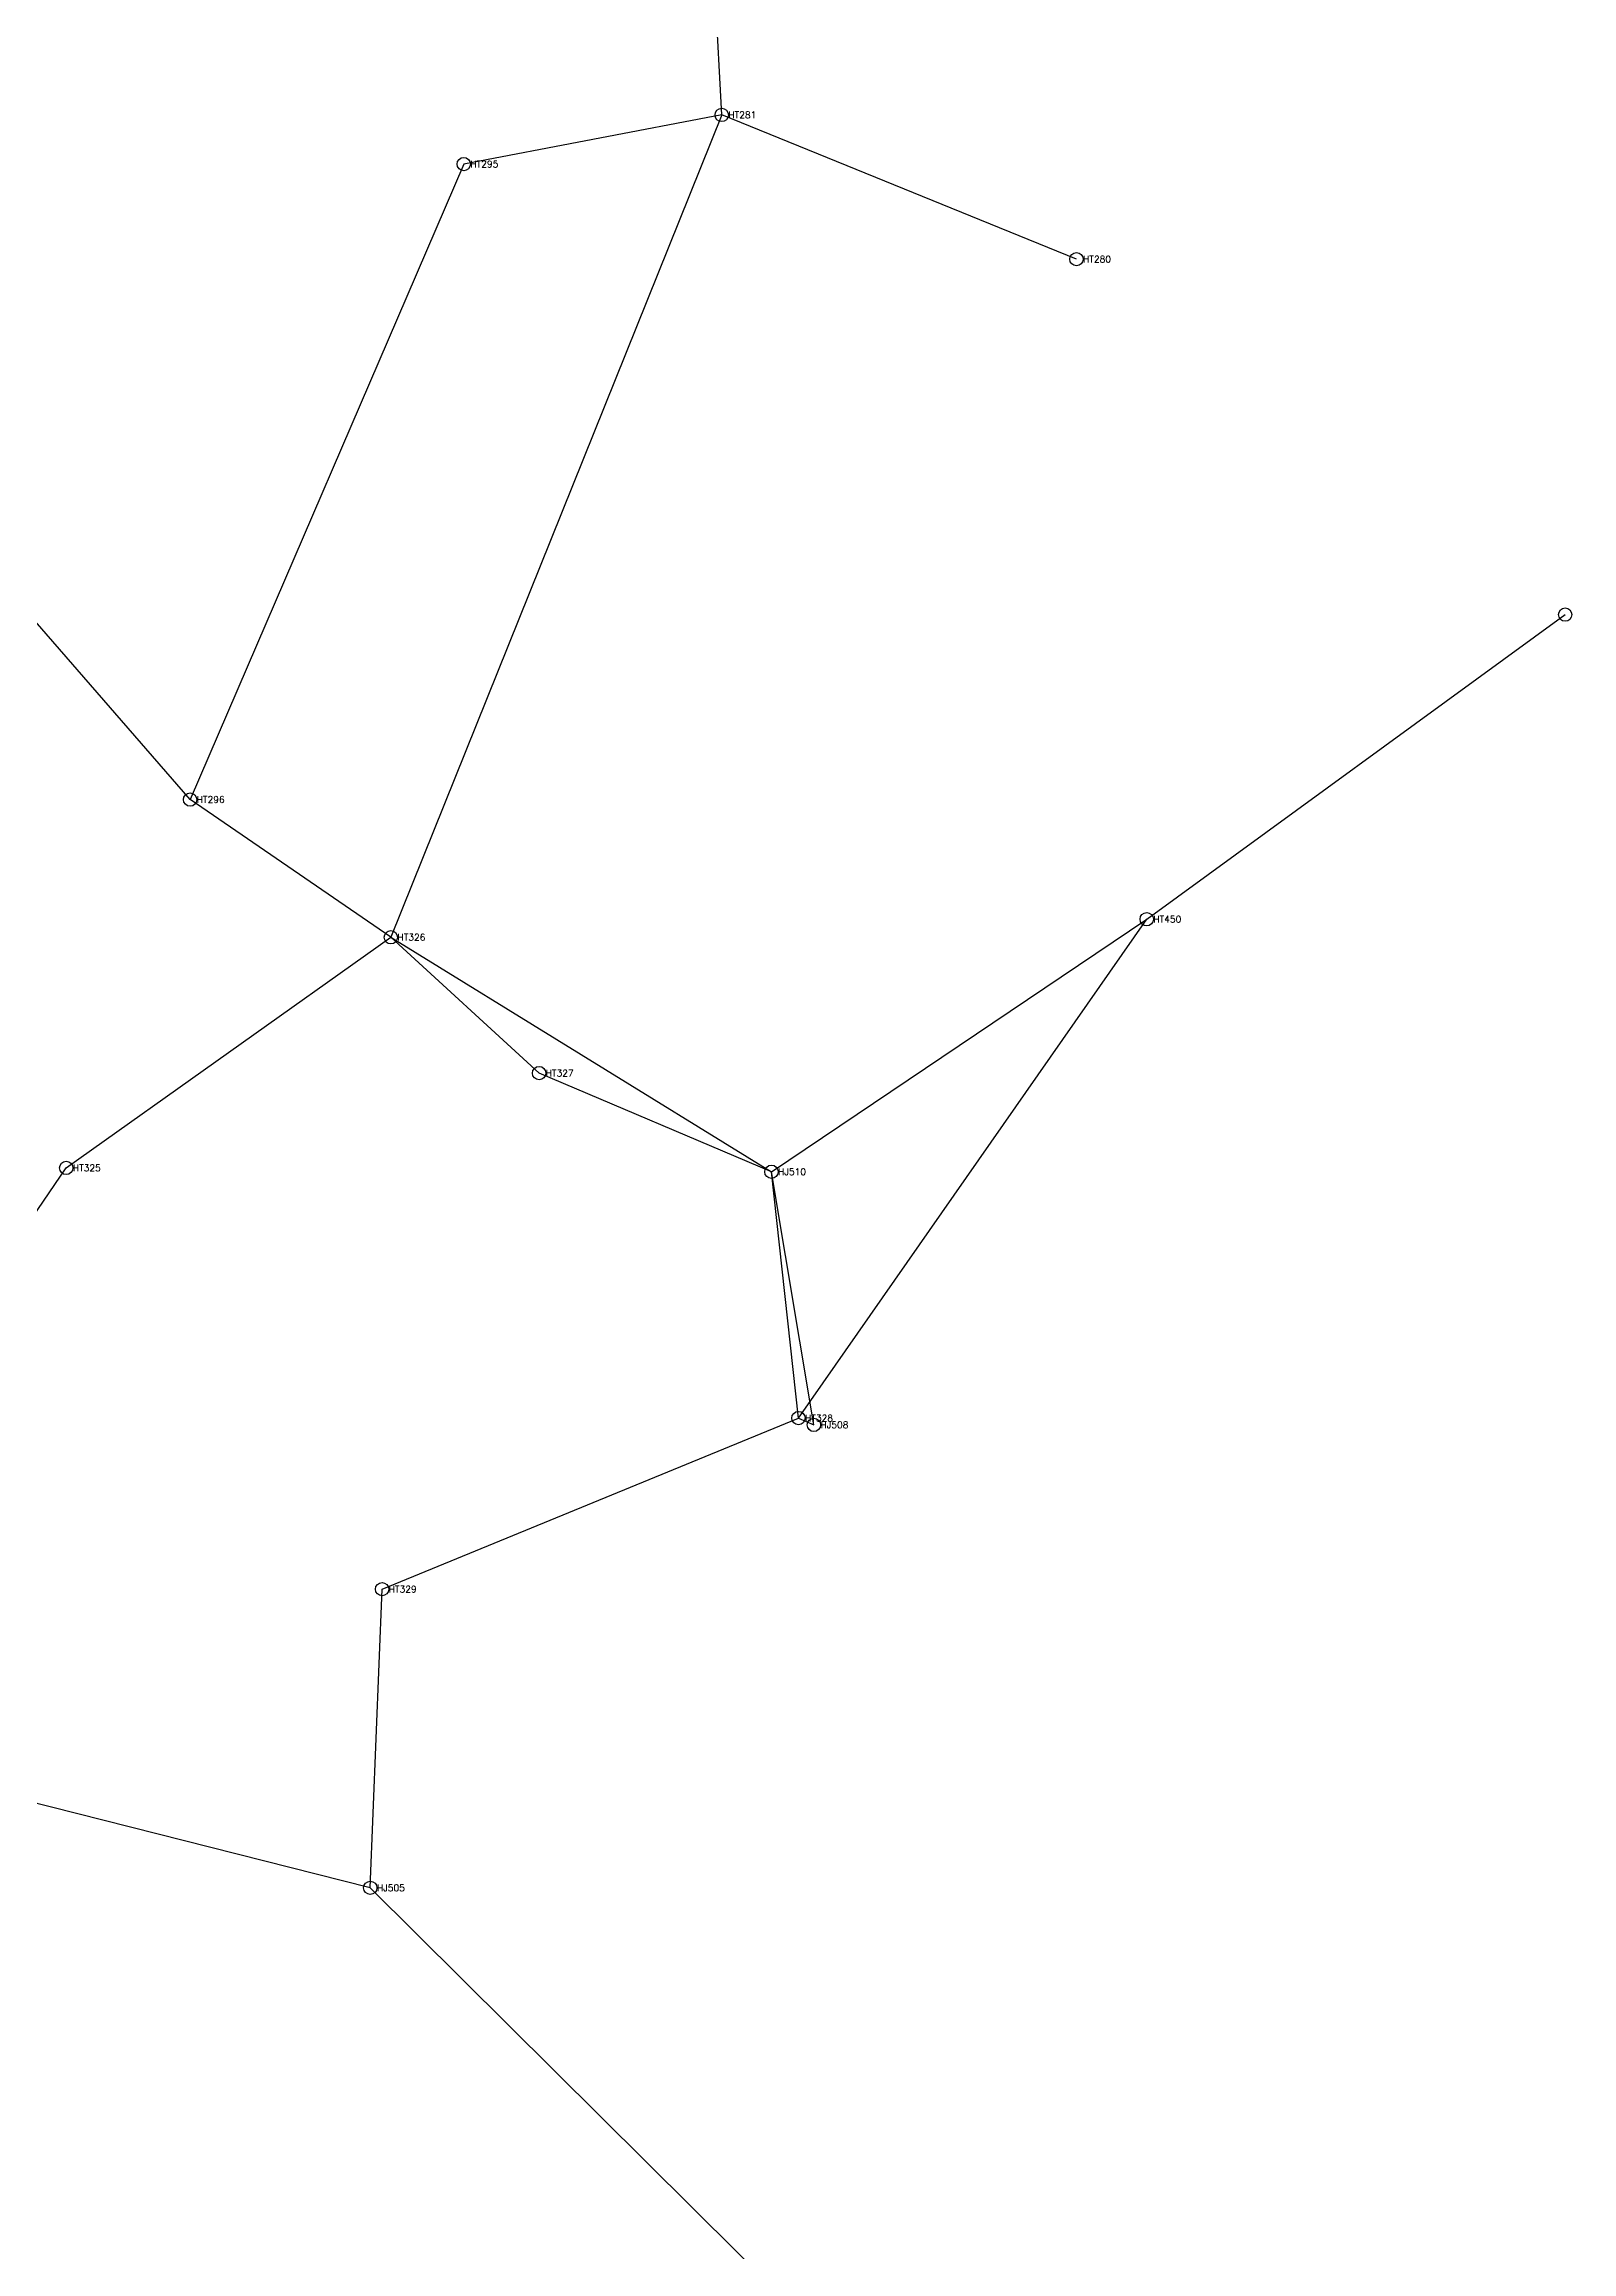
# Model space of a CAD drawing. Extents: x 249003 to 251270, y 2746050 to 2748778.
# Drawn here: x 249951.9 to 250181.6, y 2746756.1 to 2747088.1 of the extents above; entities that cross this region are included whole.
import ezdxf

# ---------------------------------------------------------------- set-up
doc = ezdxf.new("R2010")
doc.units = 0
doc.styles.get("Standard").update_dxf_attribs({"font": 'simplex'})

msp = doc.modelspace()

# ---------------------------------------------------------------- linework, layer by layer
at = {"color": 4}
for p, q in [((250053.747, 2747077.482), (250051.28, 2747124.445)), ((250053.747, 2747077.482), (250003.994, 2746953.821)), ((250053.747, 2747077.482), (250014.952, 2747070.104)), ((250107.093, 2747055.802), (250053.747, 2747077.482)), ((250014.952, 2747070.104), (249973.806, 2746974.53)), ((249973.806, 2746974.53), (249922.054, 2747034.023)), ((250117.658, 2746956.541), (250180.592, 2747002.343)), ((250003.994, 2746953.821), (249973.806, 2746974.53)), ((250061.226, 2746918.561), (250117.658, 2746956.541)), ((250065.284, 2746881.524), (250117.658, 2746956.541)), ((249955.177, 2746919.135), (250003.994, 2746953.821)), ((250003.994, 2746953.821), (250061.226, 2746918.561)), ((250026.288, 2746933.397), (250003.994, 2746953.821)), ((250061.226, 2746918.561), (250026.288, 2746933.397)), ((249913.982, 2746858.9), (249955.177, 2746919.135)), ((250067.611, 2746880.499), (250061.226, 2746918.561)), ((250065.284, 2746881.524), (250061.226, 2746918.561)), ((250002.676, 2746855.795), (250065.284, 2746881.524)), ((250065.284, 2746881.524), (250067.611, 2746880.499)), ((250000.906, 2746810.878), (250002.676, 2746855.795)), ((250000.906, 2746810.878), (249944.471, 2746825.155)), ((250078.211, 2746734.114), (250000.906, 2746810.878))]:
    msp.add_line(p, q, dxfattribs=at)
for centre in [(250053.747, 2747077.482), (250014.952, 2747070.104), (250107.093, 2747055.802), (250180.592, 2747002.343), (249973.806, 2746974.53), (250117.658, 2746956.541), (250003.994, 2746953.821), (250026.288, 2746933.397), (249955.177, 2746919.135), (250061.226, 2746918.561), (250065.284, 2746881.524), (250067.611, 2746880.499), (250002.676, 2746855.795), (250000.906, 2746810.878)]:
    msp.add_circle(centre, 1)

# ---------------------------------------------------------------- texts
at = {"color": 5}
for s, p in [('HT281', (250054.747, 2747076.982)), ('HT295', (250015.952, 2747069.604)), ('HT280', (250108.093, 2747055.302)), ('HT296', (249974.806, 2746974.03)), ('HT450', (250118.658, 2746956.041)), ('HT326', (250004.994, 2746953.321)), ('HT327', (250027.288, 2746932.897)), ('HT325', (249956.177, 2746918.635)), ('HJ510', (250062.226, 2746918.061)), ('HT328', (250066.284, 2746881.024)), ('HJ508', (250068.611, 2746879.999)), ('HT329', (250003.676, 2746855.295)), ('HJ505', (250001.906, 2746810.378))]:
    msp.add_text(s, height=1, dxfattribs=at).set_placement(p)

doc.saveas('drawing.dxf')
